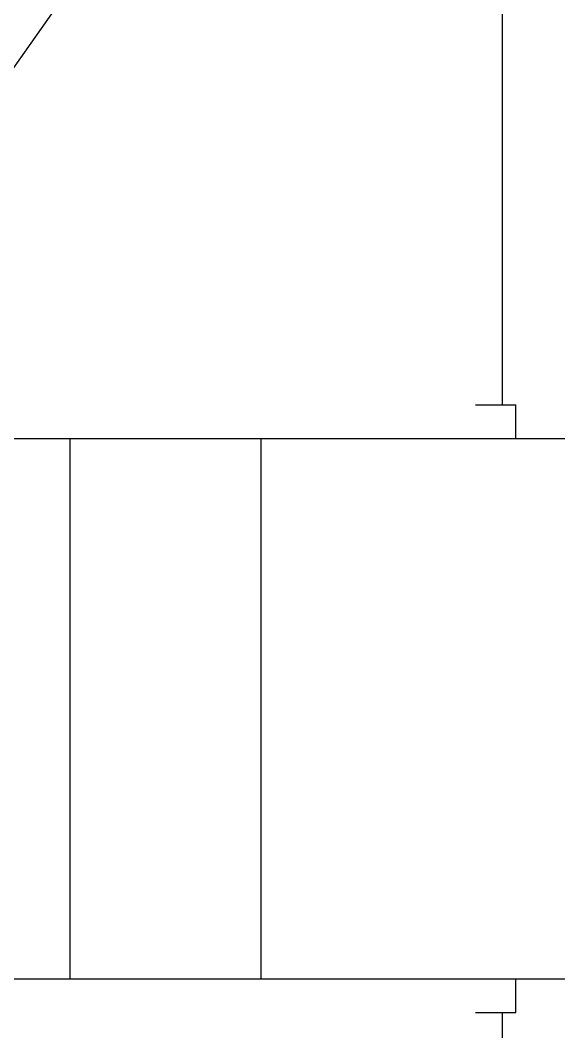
# Model space of a CAD drawing. Extents: x 4995099 to 5303443, y 4627657 to 4889583.
# Drawn here: x 5064373 to 5064951, y 4751963 to 4753051 of the extents above; entities that cross this region are included whole.
import ezdxf

# ---------------------------------------------------------------- set-up
doc = ezdxf.new("R2010")
doc.units = 0
doc.header["$LTSCALE"] = 1000
doc.header["$MEASUREMENT"] = 0
doc.layers.get('0').update_dxf_attribs({"color": 4, "linetype": 'CONTINUOUS'})

msp = doc.modelspace()

# ---------------------------------------------------------------- linework, layer by layer
at = {"linetype": 'Continuous'}
for p, q in [((5064890.6, 4752637.3), (5064890.6, 4754549.2)), ((5064861.6, 4752637.3), (5064905.2, 4752637.3)), ((5064905.2, 4752601), (5064905.2, 4752637.3)), ((5064360.7, 4752601), (5065173.8, 4752601)), ((5064426, 4752020.2), (5064426, 4752601)), ((5064631.3, 4752020.2), (5064631.3, 4752601)), ((5063039.3, 4752020.2), (5065086.7, 4752020.2)), ((5064905.2, 4751983.9), (5064905.2, 4752020.2)), ((5064861.6, 4751983.9), (5064905.2, 4751983.9)), ((5064890.6, 4750894.9), (5064890.6, 4751983.9))]:
    msp.add_line(p, q, dxfattribs=at)
msp.add_lwpolyline([(5064250.7, 4752837.1), (5065405.8, 4754477.7)])

doc.saveas('drawing.dxf')
